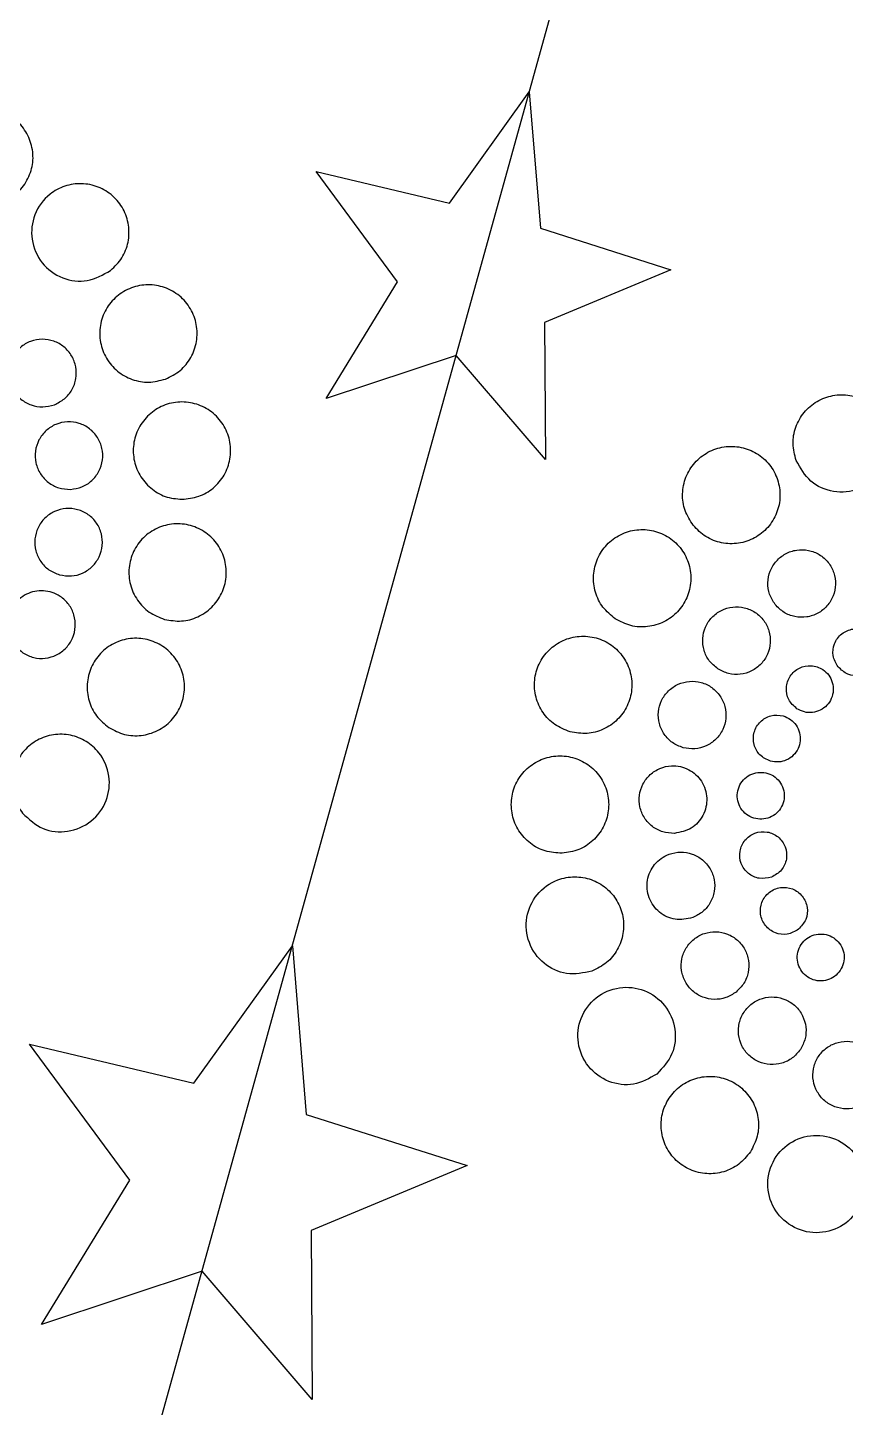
# Model space of a CAD drawing. Extents: x -494 to 784, y 11 to 1214.
# Drawn here: x 606.8 to 698.6, y 627.5 to 782.6 of the extents above; entities that cross this region are included whole.
import ezdxf

# ---------------------------------------------------------------- set-up
doc = ezdxf.new("R2010")
doc.units = 0
doc.layers.add('Layer_1', color=7, linetype='CONTINUOUS')

msp = doc.modelspace()

# ---------------------------------------------------------------- linework, layer by layer
at = {"layer": 'Layer_1', "color": 3}
msp.add_line((451.227394, 11.18015), (783.591218, 1209.841141), dxfattribs=at)
at = {"layer": 'Layer_1', "color": 7}
for p, q in [((654.162464, 762.875357), (663.126491, 775.388448)), ((663.126491, 775.388448), (664.366736, 760.045924)), ((648.318221, 754.04486), (639.187601, 766.436925)), ((639.187601, 766.436925), (654.162464, 762.875357)), ((664.366736, 760.045924), (679.037434, 755.387393)), ((616.084256, 755.305065), (616.084256, 755.305065)), ((679.037434, 755.387393), (664.829078, 749.466742)), ((640.303493, 740.903517), (648.318221, 754.04486)), ((664.829078, 749.466742), (664.932043, 734.074531)), ((654.910547, 745.757872), (640.303493, 740.903517)), ((664.932043, 734.074531), (654.910547, 745.757872)), ((622.247492, 743.098737), (622.247492, 743.098737)), ((609.759139, 740.213572), (609.759139, 740.213572)), ((693.109364, 733.9476), (693.109364, 733.9476)), ((611.568415, 730.700417), (611.568415, 730.700417)), ((624.33712, 729.585259), (624.33712, 729.585259)), ((681.540329, 726.658064), (681.540329, 726.658064)), ((610.3494, 721.093781), (610.3494, 721.093781)), ((690.759716, 717.753793), (690.759716, 717.753793)), ((622.148545, 716.087459), (622.148545, 716.087459)), ((672.790096, 716.150253), (672.790096, 716.150253)), ((684.309835, 710.53073), (684.309835, 710.53073)), ((697.816067, 710.748153), (697.816067, 710.748153)), ((693.185686, 706.048503), (693.185686, 706.048503)), ((615.896061, 703.926585), (615.896061, 703.926585)), ((667.715258, 703.452755), (667.715258, 703.452755)), ((680.407697, 701.668069), (680.407697, 701.668069)), ((690.234207, 700.148009), (690.234207, 700.148009)), ((689.25054, 693.624247), (689.25054, 693.624247)), ((679.435244, 692.033351), (679.435244, 692.033351)), ((666.812518, 689.808508), (666.812518, 689.808508)), ((690.330971, 687.115818), (690.330971, 687.115818)), ((681.487683, 682.569693), (681.487683, 682.569693)), ((693.369737, 681.259789), (693.369737, 681.259789)), ((625.443024, 663.947461), (636.50972, 679.395705)), ((636.50972, 679.395705), (638.040889, 660.454334)), ((670.170272, 676.553107), (670.170272, 676.553107)), ((698.069386, 676.629422), (698.069386, 676.629422)), ((686.364102, 674.203441), (686.364102, 674.203441)), ((618.227905, 653.04561), (606.955537, 668.344442)), ((606.955537, 668.344442), (625.443024, 663.947461)), ((693.587162, 667.753576), (693.587162, 667.753576)), ((677.459831, 664.984054), (677.459831, 664.984054)), ((638.040889, 660.454334), (656.152857, 654.703045)), ((687.967645, 656.233847), (687.967645, 656.233847)), ((656.152857, 654.703045), (638.611683, 647.393611)), ((608.333176, 636.821708), (618.227905, 653.04561)), ((638.611683, 647.393611), (638.738792, 628.390861)), ((626.366585, 642.814769), (608.333176, 636.821708)), ((638.738792, 628.390861), (626.366585, 642.814769))]:
    msp.add_line(p, q, dxfattribs=at)
for points, knots in [([(606.450701, 765.009458), (606.043197, 764.512163), (605.23402, 763.524689), (603.467992, 762.680812), (601.549815, 762.453936), (599.662064, 762.90967), (598.046525, 763.978874), (596.891418, 765.53698), (596.342096, 767.396908), (596.460318, 769.331345), (597.232115, 771.11055), (598.568198, 772.516296), (600.302591, 773.38111), (602.229283, 773.60235), (604.114901, 773.148027), (605.73044, 772.078823), (606.887679, 770.519307), (607.428487, 768.665013), (607.3419, 766.70964), (606.749192, 765.578902), (606.450701, 765.009458)], [0, 0, 0, 0, 1.909069, 3.790816, 5.699884, 7.608953, 9.4907, 11.399768, 13.308837, 15.190584, 17.099653, 19.008721, 20.890468, 22.799537, 24.708606, 26.590353, 28.499421, 30.40849, 32.290237, 34.199305, 34.199305, 34.199305, 34.199305]), ([(616.084256, 755.305065), (615.235933, 754.822355), (613.564448, 753.871253), (610.571488, 754.273371), (608.196032, 756.01414), (607.015961, 758.743563), (607.34961, 761.68109), (608.918921, 763.805843), (610.907007, 764.879486), (612.824115, 765.167074), (614.724777, 764.781819), (616.377739, 763.767121), (617.583799, 762.250999), (618.202484, 760.410209), (618.143814, 758.479551), (617.457222, 756.646638), (616.544105, 755.754399), (616.084256, 755.305065)], [0, 0, 0, 0, 2.860391, 5.635944, 8.496335, 11.356726, 14.132279, 16.992671, 18.901739, 20.783486, 22.692554, 24.601623, 26.48337, 28.392438, 30.301507, 32.183253, 34.092322, 34.092322, 34.092322, 34.092322]), ([(622.247492, 743.098737), (621.625511, 742.935942), (620.390451, 742.612681), (618.465687, 742.968015), (616.780494, 743.911945), (615.521146, 745.390233), (614.84261, 747.204827), (614.82394, 749.144316), (615.472768, 750.971913), (616.705444, 752.467416), (618.375631, 753.453172), (620.282823, 753.805114), (622.1943, 753.485313), (623.883068, 752.531819), (625.141521, 751.055926), (625.820057, 749.241332), (625.839622, 747.299448), (625.187219, 745.481415), (623.967829, 743.950379), (622.823687, 743.383978), (622.247492, 743.098737)], [0, 0, 0, 0, 1.909069, 3.790815, 5.699884, 7.608952, 9.490699, 11.399768, 13.308836, 15.190583, 17.099651, 19.00872, 20.890467, 22.799535, 24.708604, 26.59035, 28.499419, 30.408487, 32.290234, 34.199303, 34.199303, 34.199303, 34.199303]), ([(609.759139, 740.213572), (609.327208, 740.10052), (608.469527, 739.876033), (607.132885, 740.122793), (605.962613, 740.7783), (605.088065, 741.804889), (604.61686, 743.065024), (604.603894, 744.411891), (605.054469, 745.681056), (605.910494, 746.7196), (607.070347, 747.404152), (608.394785, 747.648557), (609.7222, 747.426473), (610.894956, 746.764324), (611.768882, 745.739398), (612.240087, 744.479263), (612.253674, 743.130733), (611.800616, 741.86821), (610.953818, 740.80499), (610.159274, 740.411657), (609.759139, 740.213572)], [0, 0, 0, 0, 1.325742, 2.632511, 3.958253, 5.283995, 6.590764, 7.916506, 9.242248, 10.549016, 11.874759, 13.200501, 14.507269, 15.833011, 17.158753, 18.465522, 19.791264, 21.117006, 22.423775, 23.749517, 23.749517, 23.749517, 23.749517]), ([(693.109364, 733.9476), (693.587977, 733.096959), (694.531006, 731.420906), (697.30368, 730.224334), (700.236383, 730.49326), (702.653513, 732.225254), (703.880231, 734.915152), (703.629177, 737.544655), (702.477857, 739.488789), (700.98259, 740.722558), (699.15493, 741.37109), (697.215458, 741.352499), (695.400859, 740.673942), (693.922572, 739.414599), (692.978642, 737.729406), (692.623308, 735.804642), (692.946569, 734.569581), (693.109364, 733.9476)], [0, 0, 0, 0, 2.860391, 5.635944, 8.496335, 11.356726, 14.132279, 16.992671, 18.901739, 20.783486, 22.692554, 24.601623, 26.48337, 28.392438, 30.301507, 32.183253, 34.092322, 34.092322, 34.092322, 34.092322]), ([(624.33712, 729.585259), (623.695274, 729.622634), (622.420769, 729.696849), (620.700013, 730.629577), (619.388991, 732.048061), (618.648095, 733.843157), (618.56351, 735.778618), (619.145088, 737.62895), (620.326919, 739.166599), (621.961399, 740.20799), (623.854458, 740.629383), (625.777061, 740.374746), (627.49616, 739.479917), (628.807628, 738.051233), (629.548412, 736.258692), (629.632997, 734.323231), (629.05153, 732.470343), (627.869254, 730.942894), (626.23643, 729.863605), (624.973258, 729.678485), (624.33712, 729.585259)], [0, 0, 0, 0, 1.909069, 3.790816, 5.699884, 7.608953, 9.4907, 11.399768, 13.308837, 15.190584, 17.099653, 19.008721, 20.890468, 22.799537, 24.708606, 26.590353, 28.499421, 30.40849, 32.290237, 34.199305, 34.199305, 34.199305, 34.199305]), ([(611.568415, 730.700417), (611.122688, 730.726372), (610.237615, 730.77791), (609.042646, 731.425638), (608.132214, 732.410696), (607.617703, 733.657291), (607.558963, 735.001361), (607.962837, 736.286314), (608.783553, 737.354126), (609.918609, 738.077314), (611.233232, 738.369948), (612.568373, 738.193116), (613.762192, 737.571708), (614.672934, 736.579566), (615.187367, 735.334746), (615.246107, 733.990676), (614.84231, 732.703948), (614.021285, 731.64322), (612.88738, 730.893713), (612.010177, 730.765158), (611.568415, 730.700417)], [0, 0, 0, 0, 1.325742, 2.632511, 3.958253, 5.283995, 6.590764, 7.916506, 9.242248, 10.549016, 11.874759, 13.200501, 14.507269, 15.833011, 17.158753, 18.465522, 19.791264, 21.117006, 22.423775, 23.749517, 23.749517, 23.749517, 23.749517]), ([(681.540329, 726.658064), (681.989663, 726.198215), (682.881902, 725.285098), (684.714815, 724.598506), (686.645472, 724.539836), (688.486267, 725.158519), (690.002369, 726.364586), (691.017144, 728.017521), (691.402112, 729.918281), (691.115582, 731.835028), (690.191511, 733.540119), (688.737885, 734.823946), (686.934659, 735.534155), (684.996012, 735.586468), (683.157218, 734.969377), (681.641116, 733.763311), (680.62434, 732.108783), (680.247362, 730.214379), (680.504204, 728.274016), (681.193298, 727.199296), (681.540329, 726.658064)], [0, 0, 0, 0, 1.909069, 3.790815, 5.699884, 7.608952, 9.490699, 11.399768, 13.308836, 15.190583, 17.099651, 19.00872, 20.890467, 22.799535, 24.708604, 26.59035, 28.499419, 30.408487, 32.290234, 34.199303, 34.199303, 34.199303, 34.199303]), ([(610.3494, 721.093781), (609.933509, 721.256203), (609.107681, 721.578722), (608.171356, 722.564013), (607.609884, 723.782198), (607.505774, 725.126772), (607.865249, 726.423211), (608.646429, 727.52047), (609.756948, 728.282404), (611.059927, 728.619445), (612.400638, 728.491516), (613.615788, 727.910758), (614.559152, 726.950853), (615.11873, 725.725835), (615.223314, 724.382972), (614.863839, 723.086534), (614.082185, 721.987563), (612.97356, 721.232461), (611.663542, 720.870035), (610.789547, 721.018842), (610.3494, 721.093781)], [0, 0, 0, 0, 1.325742, 2.632511, 3.958253, 5.283995, 6.590764, 7.916506, 9.242248, 10.549016, 11.874759, 13.200501, 14.507269, 15.833011, 17.158753, 18.465522, 19.791264, 21.117006, 22.423775, 23.749517, 23.749517, 23.749517, 23.749517]), ([(622.148545, 716.087459), (621.549663, 716.321347), (620.36047, 716.785773), (619.012163, 718.204593), (618.203643, 719.958779), (618.053725, 721.894966), (618.571369, 723.761837), (619.696268, 725.34189), (621.295415, 726.439076), (623.171705, 726.924414), (625.102328, 726.740196), (626.852145, 725.903905), (628.210588, 724.521642), (629.016381, 722.757616), (629.166982, 720.823893), (628.649337, 718.957023), (627.523756, 717.374505), (625.927337, 716.287159), (624.04091, 715.765264), (622.782357, 715.979546), (622.148545, 716.087459)], [0, 0, 0, 0, 1.909069, 3.790815, 5.699884, 7.608952, 9.490699, 11.399768, 13.308836, 15.190583, 17.099651, 19.00872, 20.890467, 22.799535, 24.708604, 26.59035, 28.499419, 30.408487, 32.290234, 34.199303, 34.199303, 34.199303, 34.199303]), ([(672.790096, 716.150253), (673.35954, 715.851763), (674.490278, 715.259054), (676.445651, 715.172468), (678.299945, 715.713275), (679.859461, 716.870515), (680.928665, 718.486054), (681.382988, 720.371672), (681.161748, 722.298364), (680.296934, 724.032756), (678.891188, 725.36884), (677.111983, 726.140637), (675.177546, 726.258858), (673.317618, 725.709536), (671.759512, 724.554429), (670.690308, 722.93889), (670.234574, 721.05114), (670.46145, 719.132962), (671.305327, 717.366935), (672.292801, 716.557758), (672.790096, 716.150253)], [0, 0, 0, 0, 1.909069, 3.790816, 5.699884, 7.608953, 9.4907, 11.399768, 13.308837, 15.190584, 17.099653, 19.008721, 20.890468, 22.799537, 24.708606, 26.590353, 28.499421, 30.40849, 32.290237, 34.199305, 34.199305, 34.199305, 34.199305]), ([(690.759716, 717.753793), (691.071754, 717.434453), (691.691364, 716.800344), (692.96422, 716.323544), (694.304954, 716.282801), (695.583284, 716.712442), (696.636133, 717.549989), (697.340838, 718.697861), (697.608177, 720.017833), (697.409198, 721.348907), (696.767481, 722.532998), (695.758019, 723.424545), (694.505779, 723.917745), (693.159496, 723.954074), (691.882556, 723.525539), (690.829707, 722.687992), (690.123613, 721.539015), (689.861822, 720.223457), (690.040185, 718.875982), (690.518722, 718.129649), (690.759716, 717.753793)], [0, 0, 0, 0, 1.325742, 2.632511, 3.958253, 5.283995, 6.590764, 7.916506, 9.242248, 10.549016, 11.874759, 13.200501, 14.507269, 15.833011, 17.158753, 18.465522, 19.791264, 21.117006, 22.423775, 23.749517, 23.749517, 23.749517, 23.749517]), ([(606.221444, 712.334019), (605.72059, 712.790712), (604.733736, 713.690552), (604.357043, 715.753562), (604.996982, 717.696007), (606.546409, 719.061113), (608.558115, 719.471131), (610.298188, 718.890632), (611.433915, 717.807987), (612.035256, 716.603537), (612.188686, 715.26556), (611.87324, 713.956102), (611.130722, 712.8342), (610.047728, 712.030562), (608.760024, 711.655001), (607.402126, 711.71513), (606.616891, 712.126734), (606.221444, 712.334019)], [0, 0, 0, 0, 1.986383, 3.91385, 5.900233, 7.886616, 9.814083, 11.800466, 13.126208, 14.432977, 15.758719, 17.084461, 18.39123, 19.716972, 21.042714, 22.349483, 23.675225, 23.675225, 23.675225, 23.675225]), ([(684.309835, 710.53073), (684.705282, 710.323445), (685.490517, 709.911842), (686.848414, 709.851713), (688.136118, 710.227273), (689.219116, 711.030912), (689.961619, 712.152814), (690.277121, 713.462271), (690.123481, 714.800251), (689.522917, 716.004691), (688.546704, 716.932526), (687.311145, 717.468497), (685.967786, 717.550595), (684.676169, 717.169121), (683.594152, 716.366963), (682.851649, 715.245061), (682.535167, 713.934124), (682.692719, 712.602056), (683.278745, 711.375648), (683.964491, 710.81372), (684.309835, 710.53073)], [0, 0, 0, 0, 1.325742, 2.632511, 3.958253, 5.283995, 6.590764, 7.916506, 9.242248, 10.549016, 11.874759, 13.200501, 14.507269, 15.833011, 17.158753, 18.465522, 19.791264, 21.117006, 22.423775, 23.749517, 23.749517, 23.749517, 23.749517]), ([(697.816067, 710.748153), (698.162348, 710.429332), (698.844639, 709.801146), (700.294662, 709.665524), (701.5996, 710.225949), (702.450369, 711.380399), (702.611182, 712.797448), (702.043918, 714.111427), (700.891152, 714.959637), (699.474232, 715.121593), (698.158038, 714.552212), (697.318526, 713.406718), (697.124608, 711.963334), (697.58328, 711.157258), (697.816067, 710.748153)], [0, 0, 0, 0, 1.379433, 2.717952, 4.097384, 5.476817, 6.815336, 8.194769, 9.574202, 10.912721, 12.292153, 13.671586, 15.010105, 16.389538, 16.389538, 16.389538, 16.389538]), ([(615.896061, 703.926585), (615.398765, 704.33409), (614.411291, 705.143267), (613.567414, 706.909294), (613.340539, 708.827472), (613.796273, 710.715222), (614.865477, 712.330761), (616.423583, 713.485868), (618.283511, 714.03519), (620.217947, 713.916969), (621.997153, 713.145172), (623.402899, 711.809088), (624.267712, 710.074695), (624.488953, 708.148004), (624.03463, 706.262386), (622.965426, 704.646847), (621.405909, 703.489607), (619.551616, 702.9488), (617.596243, 703.035386), (616.465505, 703.628095), (615.896061, 703.926585)], [0, 0, 0, 0, 1.909069, 3.790816, 5.699884, 7.608953, 9.4907, 11.399768, 13.308837, 15.190584, 17.099653, 19.008721, 20.890468, 22.799537, 24.708606, 26.590353, 28.499421, 30.40849, 32.290237, 34.199305, 34.199305, 34.199305, 34.199305]), ([(667.715258, 703.452755), (668.34907, 703.344842), (669.607623, 703.13056), (671.49405, 703.652454), (673.090469, 704.739801), (674.216051, 706.322318), (674.733695, 708.189189), (674.583094, 710.122912), (673.777301, 711.886937), (672.418858, 713.269201), (670.669041, 714.105492), (668.738418, 714.28971), (666.862128, 713.804371), (665.262981, 712.707186), (664.138082, 711.127133), (663.620438, 709.260262), (663.770356, 707.324075), (664.578876, 705.569888), (665.927183, 704.151069), (667.116376, 703.686642), (667.715258, 703.452755)], [0, 0, 0, 0, 1.909069, 3.790815, 5.699884, 7.608952, 9.490699, 11.399768, 13.308836, 15.190583, 17.099651, 19.00872, 20.890467, 22.799535, 24.708604, 26.59035, 28.499419, 30.408487, 32.290234, 34.199303, 34.199303, 34.199303, 34.199303]), ([(693.185686, 706.048503), (693.460302, 705.904555), (694.005604, 705.61872), (694.948588, 705.576963), (695.842828, 705.837769), (696.594907, 706.395852), (697.110544, 707.17495), (697.329604, 708.084296), (697.223056, 709.013447), (696.805457, 709.849871), (696.016758, 710.601707), (694.808374, 711.004832), (693.411356, 710.720097), (692.335365, 709.772107), (691.890963, 708.423186), (692.152555, 706.99054), (692.83787, 706.365651), (693.185686, 706.048503)], [0, 0, 0, 0, 0.920654, 1.828133, 2.748787, 3.669441, 4.576919, 5.497574, 6.418228, 7.325706, 8.246361, 9.625793, 10.964312, 12.343745, 13.723178, 15.061697, 16.441129, 16.441129, 16.441129, 16.441129]), ([(680.407697, 701.668069), (680.847844, 701.593129), (681.721839, 701.444322), (683.031858, 701.806749), (684.140482, 702.561851), (684.922136, 703.660821), (685.281612, 704.95726), (685.177027, 706.300123), (684.617449, 707.52514), (683.674086, 708.485045), (682.458935, 709.065803), (681.118225, 709.193733), (679.815245, 708.856692), (678.704726, 708.094758), (677.923547, 706.997498), (677.564071, 705.70106), (677.668181, 704.356486), (678.229654, 703.138301), (679.165978, 702.153009), (679.991807, 701.830491), (680.407697, 701.668069)], [0, 0, 0, 0, 1.325742, 2.632511, 3.958253, 5.283995, 6.590764, 7.916506, 9.242248, 10.549016, 11.874759, 13.200501, 14.507269, 15.833011, 17.158753, 18.465522, 19.791264, 21.117006, 22.423775, 23.749517, 23.749517, 23.749517, 23.749517]), ([(690.234207, 700.148009), (690.539865, 700.095968), (691.146806, 699.99263), (692.056541, 700.244315), (692.826419, 700.768692), (693.369232, 701.531865), (693.618878, 702.432172), (693.546212, 703.364704), (693.157756, 704.215454), (692.502127, 704.881896), (691.519699, 705.353213), (690.245885, 705.363196), (689.00523, 704.660695), (688.274847, 703.426603), (688.269034, 702.006376), (688.960536, 700.724685), (689.80541, 700.342154), (690.234207, 700.148009)], [0, 0, 0, 0, 0.920654, 1.828133, 2.748787, 3.669441, 4.576919, 5.497574, 6.418228, 7.325706, 8.246361, 9.625793, 10.964312, 12.343745, 13.723178, 15.061697, 16.441129, 16.441129, 16.441129, 16.441129]), ([(606.191678, 694.293043), (605.844648, 694.834276), (605.155554, 695.908995), (604.898711, 697.849359), (605.275689, 699.743764), (606.292465, 701.398286), (607.808566, 702.604373), (609.647368, 703.221384), (611.585984, 703.169371), (613.389323, 702.458051), (615.085063, 700.964846), (616.136391, 698.54162), (615.800937, 695.604299), (614.037326, 693.210141), (611.331262, 692.048122), (608.324531, 692.329326), (606.909728, 693.631935), (606.191678, 694.293043)], [0, 0, 0, 0, 1.909069, 3.790815, 5.699884, 7.608952, 9.490699, 11.399768, 13.308836, 15.190583, 17.099651, 19.960042, 22.735595, 25.595986, 28.456378, 31.23193, 34.092321, 34.092321, 34.092321, 34.092321]), ([(666.812518, 689.808508), (667.448656, 689.901735), (668.711828, 690.086855), (670.344652, 691.166144), (671.526928, 692.693593), (672.108396, 694.546481), (672.02381, 696.481942), (671.283026, 698.274483), (669.971558, 699.703167), (668.252459, 700.597996), (666.329856, 700.852633), (664.436797, 700.431239), (662.802317, 699.389849), (661.620487, 697.8522), (661.038908, 696.001867), (661.123493, 694.066406), (661.864389, 692.27131), (663.175411, 690.852826), (664.896167, 689.920099), (666.170672, 689.845883), (666.812518, 689.808508)], [0, 0, 0, 0, 1.909069, 3.790816, 5.699884, 7.608953, 9.4907, 11.399768, 13.308837, 15.190584, 17.099653, 19.008721, 20.890468, 22.799537, 24.708606, 26.590353, 28.499421, 30.40849, 32.290237, 34.199305, 34.199305, 34.199305, 34.199305]), ([(679.435244, 692.033351), (680.099763, 692.16691), (681.409092, 692.430067), (682.794378, 694.004517), (683.246108, 695.999148), (682.620906, 697.967234), (681.107595, 699.354666), (679.317049, 699.753134), (677.785967, 699.40994), (676.65024, 698.687143), (675.829705, 697.619225), (675.425783, 696.3343), (675.484536, 694.990223), (675.999043, 693.74363), (676.909476, 692.758571), (678.104445, 692.110844), (678.989518, 692.059306), (679.435244, 692.033351)], [0, 0, 0, 0, 1.986383, 3.91385, 5.900233, 7.886616, 9.814083, 11.800466, 13.126208, 14.432977, 15.758719, 17.084461, 18.39123, 19.716972, 21.042714, 22.349483, 23.675225, 23.675225, 23.675225, 23.675225]), ([(689.25054, 693.624247), (689.557319, 693.669206), (690.166488, 693.758481), (690.953922, 694.278971), (691.524078, 695.015588), (691.804493, 695.909149), (691.763701, 696.842531), (691.406456, 697.70699), (690.773996, 698.395977), (689.944955, 698.827511), (689.017774, 698.95031), (688.104841, 698.747092), (687.316608, 698.244878), (686.746666, 697.503342), (686.466198, 696.611014), (686.50699, 695.677632), (686.864289, 694.811941), (687.496533, 694.127873), (688.326373, 693.678062), (688.941007, 693.642271), (689.25054, 693.624247)], [0, 0, 0, 0, 0.920654, 1.828133, 2.748787, 3.669441, 4.576919, 5.497574, 6.418228, 7.325706, 8.246361, 9.167015, 10.074493, 10.995147, 11.915802, 12.82328, 13.743934, 14.664589, 15.572067, 16.492721, 16.492721, 16.492721, 16.492721]), ([(690.330971, 687.115818), (690.741194, 687.34663), (691.549474, 687.801407), (692.126539, 689.138552), (691.996791, 690.552801), (691.161747, 691.718676), (689.863747, 692.309511), (688.438784, 692.176052), (687.275865, 691.341817), (686.683984, 690.044294), (686.81877, 688.616571), (687.648776, 687.46417), (688.961592, 686.833713), (689.869953, 687.020844), (690.330971, 687.115818)], [0, 0, 0, 0, 1.379433, 2.717952, 4.097384, 5.476817, 6.815336, 8.194769, 9.574201, 10.91272, 12.292153, 13.671585, 15.010104, 16.389537, 16.389537, 16.389537, 16.389537]), ([(681.487683, 682.569693), (681.887818, 682.767777), (682.682361, 683.161111), (683.529159, 684.22433), (683.982218, 685.486854), (683.968629, 686.835382), (683.497432, 688.095528), (682.623473, 689.120409), (681.450843, 689.782726), (680.122963, 690.004189), (678.579521, 689.721729), (677.087098, 688.655189), (676.236358, 686.786682), (676.430022, 684.73078), (677.625346, 683.071318), (679.515771, 682.163462), (680.823815, 682.432931), (681.487683, 682.569693)], [0, 0, 0, 0, 1.325742, 2.632511, 3.958253, 5.283995, 6.590764, 7.916506, 9.242248, 10.549016, 11.874759, 13.861141, 15.788609, 17.774992, 19.761374, 21.688842, 23.675225, 23.675225, 23.675225, 23.675225]), ([(670.170272, 676.553107), (670.746466, 676.838348), (671.890609, 677.404749), (673.109998, 678.935784), (673.762403, 680.753819), (673.742834, 682.695698), (673.064311, 684.510309), (671.805809, 685.986138), (670.117222, 686.939873), (668.205075, 687.25878), (665.982519, 686.852038), (663.833431, 685.316221), (662.608365, 682.625571), (662.887241, 679.665072), (664.608507, 677.275447), (667.33072, 675.968134), (669.214303, 676.356169), (670.170272, 676.553107)], [0, 0, 0, 0, 1.909069, 3.790815, 5.699884, 7.608952, 9.490699, 11.399768, 13.308836, 15.190583, 17.099651, 19.960042, 22.735595, 25.595986, 28.456378, 31.23193, 34.092321, 34.092321, 34.092321, 34.092321]), ([(693.369737, 681.259789), (693.688558, 681.60607), (694.316744, 682.288361), (694.452365, 683.738384), (693.89194, 685.043321), (692.737491, 685.894091), (691.320441, 686.054904), (690.006462, 685.48764), (689.158253, 684.334873), (688.996297, 682.917954), (689.565678, 681.601759), (690.711172, 680.762247), (692.154556, 680.56833), (692.960632, 681.027001), (693.369737, 681.259789)], [0, 0, 0, 0, 1.379433, 2.717952, 4.097384, 5.476817, 6.815336, 8.194769, 9.574201, 10.91272, 12.292153, 13.671585, 15.010104, 16.389537, 16.389537, 16.389537, 16.389537]), ([(686.364102, 674.203441), (686.683441, 674.515479), (687.31755, 675.135089), (687.79435, 676.407946), (687.835093, 677.74868), (687.405452, 679.02701), (686.567906, 680.079858), (685.420034, 680.784563), (684.100062, 681.051902), (682.768987, 680.852923), (681.584897, 680.211206), (680.69335, 679.201744), (680.200149, 677.949504), (680.163821, 676.603221), (680.592356, 675.326281), (681.429902, 674.273432), (682.57888, 673.567338), (683.894438, 673.305547), (685.241913, 673.48391), (685.988246, 673.962448), (686.364102, 674.203441)], [0, 0, 0, 0, 1.325742, 2.632511, 3.958253, 5.283995, 6.590764, 7.916506, 9.242248, 10.549016, 11.874759, 13.200501, 14.507269, 15.833011, 17.158753, 18.465522, 19.791264, 21.117006, 22.423775, 23.749517, 23.749517, 23.749517, 23.749517]), ([(698.069386, 676.629422), (698.213334, 676.904038), (698.49917, 677.44934), (698.540926, 678.392324), (698.28012, 679.286563), (697.722038, 680.038645), (696.942939, 680.554272), (696.033594, 680.773371), (695.104441, 680.666677), (694.268025, 680.249618), (693.623694, 679.571692), (693.251493, 678.713665), (693.19448, 677.780777), (693.459392, 676.883821), (694.016446, 676.13242), (694.795545, 675.616793), (695.705918, 675.397013), (696.630965, 675.506425), (697.482638, 675.913387), (697.872866, 676.389599), (698.069386, 676.629422)], [0, 0, 0, 0, 0.920654, 1.828133, 2.748787, 3.669441, 4.576919, 5.497574, 6.418228, 7.325706, 8.246361, 9.167015, 10.074493, 10.995147, 11.915802, 12.82328, 13.743934, 14.664589, 15.572067, 16.492721, 16.492721, 16.492721, 16.492721]), ([(677.459831, 664.984054), (678.120939, 665.702101), (679.423544, 667.116899), (679.704769, 670.123667), (678.542672, 672.829585), (676.148806, 674.59374), (673.210412, 674.927202), (670.485746, 673.750923), (668.726899, 671.360547), (668.391068, 668.422424), (669.571735, 665.693163), (671.947031, 663.952351), (674.940032, 663.550244), (676.611511, 664.501345), (677.459831, 664.984054)], [0, 0, 0, 0, 2.860391, 5.635944, 8.496335, 11.356726, 14.132279, 16.99267, 19.853061, 22.628614, 25.489005, 28.349396, 31.124949, 33.98534, 33.98534, 33.98534, 33.98534]), ([(693.587162, 667.753576), (693.794447, 668.149023), (694.20605, 668.934258), (694.26618, 670.292156), (693.890619, 671.579859), (693.086981, 672.662857), (691.965079, 673.40536), (690.655622, 673.720862), (689.317641, 673.567223), (688.113202, 672.966658), (687.185366, 671.990445), (686.649396, 670.754886), (686.567298, 669.411527), (686.948771, 668.11991), (687.750929, 667.037893), (688.872831, 666.29539), (690.183769, 665.978908), (691.515836, 666.13646), (692.742244, 666.722486), (693.304173, 667.408232), (693.587162, 667.753576)], [0, 0, 0, 0, 1.325742, 2.632511, 3.958253, 5.283995, 6.590764, 7.916506, 9.242248, 10.549016, 11.874759, 13.200501, 14.507269, 15.833011, 17.158753, 18.465522, 19.791264, 21.117006, 22.423775, 23.749517, 23.749517, 23.749517, 23.749517]), ([(702.449814, 663.851423), (702.524754, 664.29157), (702.673561, 665.165565), (702.311134, 666.475583), (701.556032, 667.584208), (700.457062, 668.365862), (699.160624, 668.725337), (697.81776, 668.620753), (696.592743, 668.061175), (695.632838, 667.117811), (695.05208, 665.902661), (694.924151, 664.56195), (695.261191, 663.258971), (696.023126, 662.148452), (697.120385, 661.367272), (698.416823, 661.007797), (699.761397, 661.111907), (700.979583, 661.673379), (701.964874, 662.609704), (702.287392, 663.435532), (702.449814, 663.851423)], [0, 0, 0, 0, 1.325742, 2.632511, 3.958253, 5.283995, 6.590764, 7.916506, 9.242248, 10.549016, 11.874759, 13.200501, 14.507269, 15.833011, 17.158753, 18.465522, 19.791264, 21.117006, 22.423775, 23.749517, 23.749517, 23.749517, 23.749517]), ([(687.967645, 656.233847), (688.266136, 656.803291), (688.858844, 657.934029), (688.945431, 659.889402), (688.404623, 661.743695), (687.247384, 663.303212), (685.631845, 664.372416), (683.746227, 664.826739), (681.819535, 664.605499), (680.085143, 663.740685), (678.749059, 662.334939), (677.977262, 660.555734), (677.859041, 658.621297), (678.408362, 656.761369), (679.563469, 655.203263), (681.179008, 654.134059), (683.066759, 653.678325), (684.984936, 653.905201), (686.750963, 654.749078), (687.560141, 655.736552), (687.967645, 656.233847)], [0, 0, 0, 0, 1.909069, 3.790816, 5.699884, 7.608953, 9.4907, 11.399768, 13.308837, 15.190584, 17.099653, 19.008721, 20.890468, 22.799537, 24.708606, 26.590353, 28.499421, 30.40849, 32.290237, 34.199305, 34.199305, 34.199305, 34.199305]), ([(700.665128, 651.158984), (700.777917, 652.128486), (701.00015, 654.038734), (699.460332, 656.63656), (696.929677, 658.14263), (693.956054, 658.162782), (691.382839, 656.705415), (689.869938, 654.152266), (689.852028, 651.184587), (691.30732, 648.610198), (693.866719, 647.096159), (696.811598, 647.083976), (699.469339, 648.517907), (700.262552, 650.269834), (700.665128, 651.158984)], [0, 0, 0, 0, 2.860391, 5.635944, 8.496335, 11.356726, 14.132279, 16.99267, 19.853062, 22.628614, 25.489006, 28.349397, 31.12495, 33.985341, 33.985341, 33.985341, 33.985341])]:
    msp.add_open_spline(points, degree=3, knots=knots, dxfattribs=at)

doc.saveas('drawing.dxf')
